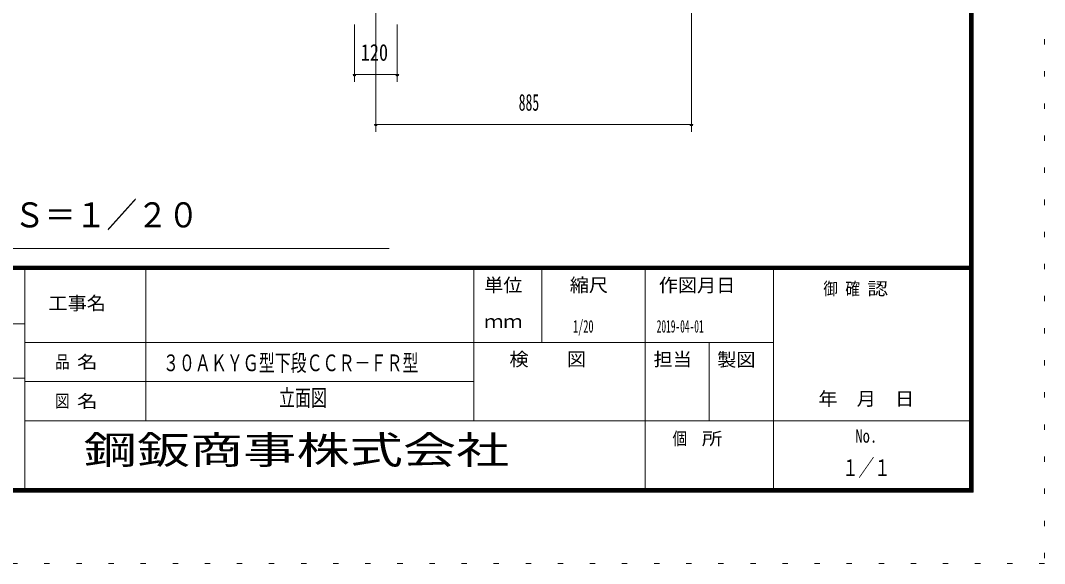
# Model space of a CAD drawing. Units: millimetres, scale not verified. Extents: x -11302 to 11317, y -7291 to 7278.
# Drawn here: x -2294 to 578, y -1122 to 400 of the extents above; entities that cross this region are included whole.
import ezdxf
from ezdxf.enums import TextEntityAlignment as Align

# ---------------------------------------------------------------- set-up
doc = ezdxf.new("R2010")
doc.units = ezdxf.units.MM
doc.header["$LTSCALE"] = 30
doc.linetypes.add('USER6', pattern=[3, 0.5, -2.5])
for name, color, linetype, lineweight in [('0-1_0-00', 4, 'Continuous', 18), ('0-A_2ラック-F寸法', 3, 'Continuous', 18), ('0-F_F-E_J_ADD', 7, 'USER6', 18)]:
    doc.layers.add(name, color=color, linetype=linetype, lineweight=lineweight)
doc.layers.add('1-F_2-5DIM', color=7, linetype='Continuous')
doc.styles.add('ＭＳ ゴシック', font='')
doc.styles.get('ＭＳ ゴシック').set_extended_font_data('MS Gothic')

msp = doc.modelspace()

# ---------------------------------------------------------------- linework, layer by layer
at = {"layer": '0-1_0-00', "color": 5}
for p, q in [((-11092.31, -288.08), (367.68, -288.08)), ((367.68, -289.08), (-11092.31, -289.08)), ((-11092.31, -290.08), (367.68, -290.08)), ((367.68, -291.08), (-11092.31, -291.08)), ((-11092.31, -292.08), (367.68, -292.08)), ((367.68, -293.08), (-11092.31, -293.08)), ((-11092.31, -294.08), (367.68, -294.08)), ((367.68, -295.08), (-11092.31, -295.08)), ((-11092.31, -296.08), (367.68, -296.08)), ((367.68, -297.08), (-11092.31, -297.08)), ((-11092.31, -298.08), (367.68, -298.08)), ((-2282.31, -298.08), (-2282.31, -922.08)), ((-1942.31, -722.08), (-1942.31, -298.08)), ((-1022.31, -722.08), (-1022.31, -298.08)), ((-832.31, -298.08), (-832.31, -502.08)), ((-542.31, -922.08), (-542.31, -298.08)), ((-182.31, -298.08), (-182.31, -922.08)), ((-2282.31, -450.08), (-3802.31, -450.08)), ((-182.31, -502.08), (-2282.31, -502.08)), ((-362.31, -502.08), (-362.31, -722.08)), ((-3802.31, -602.08), (-2282.31, -602.08)), ((-2282.31, -612.08), (-1022.31, -612.08)), ((377.69, -722.08), (-2282.31, -722.08))]:
    msp.add_line(p, q, dxfattribs=at)
for points in [[(377.69, 7117.92), (-11102.31, 7117.92), (-11102.31, -922.08), (377.69, -922.08)], [(376.68, 7116.92), (376.68, -921.08), (-11101.31, -921.08), (-11101.31, 7116.92)], [(375.68, 7115.92), (375.68, -920.08), (-11100.31, -920.08), (-11100.31, 7115.92)], [(374.68, 7114.92), (374.68, -919.08), (-11099.31, -919.08), (-11099.31, 7114.92)], [(373.69, 7113.92), (373.69, -918.08), (-11098.31, -918.08), (-11098.31, 7113.92)], [(372.69, 7112.92), (372.69, -917.08), (-11097.31, -917.08), (-11097.31, 7112.92)], [(371.68, 7111.92), (371.68, -916.08), (-11096.31, -916.08), (-11096.31, 7111.92)], [(370.69, 7110.92), (370.69, -915.08), (-11095.31, -915.08), (-11095.31, 7110.92)], [(369.68, 7109.92), (369.68, -914.08), (-11094.31, -914.08), (-11094.31, 7109.92)], [(368.69, 7108.92), (368.69, -913.08), (-11093.31, -913.08), (-11093.31, 7108.92)], [(367.68, 7107.92), (367.68, -912.08), (-11092.31, -912.08), (-11092.31, 7107.92)]]:
    msp.add_lwpolyline(points, close=True, dxfattribs=at)
at = {"layer": '0-A_2ラック-F寸法'}
for p, q in [((-1297.53, 88.43), (-1297.53, 431.19)), ((-412.53, 88.43), (-412.53, 441.19)), ((-1357.53, 228.43), (-1357.53, 389.19)), ((-1237.53, 228.43), (-1237.53, 389.19)), ((-1353.53, 248.43), (-1361.53, 248.43)), ((-1357.53, 248.43), (-1237.53, 248.43)), ((-1233.53, 248.43), (-1241.53, 248.43)), ((-1293.53, 108.43), (-1301.53, 108.43)), ((-412.53, 108.43), (-1297.53, 108.43)), ((-408.53, 108.43), (-416.53, 108.43)), ((-1260.42, -238.81), (-3180.42, -238.81))]:
    msp.add_line(p, q, dxfattribs=at)
for centre in [(-1357.53, 248.43), (-1237.53, 248.43), (-1297.53, 108.43), (-412.53, 108.43)]:
    msp.add_arc(centre, 4, 180, 0, dxfattribs=at)
at = {"layer": '0-F_F-E_J_ADD', "color": 5}
msp.add_lwpolyline([(577.69, 7277.92), (577.69, -1122.08), (-11302.31, -1122.08), (-11302.31, 7277.92)], close=True, dxfattribs=at)

# ---------------------------------------------------------------- texts
at = {"layer": '0-1_0-00', "color": 7, "style": 'ＭＳ ゴシック'}
for s, height, width, p in [('単位', 37.51, 1.05, (-993.75, -371.56)), ('縮尺', 37.51, 1.05, (-753.75, -371.56)), ('作図月日', 37.51, 1.05, (-504.2, -371.96)), ('御 ', 35.43, 0.85, (-42.65, -380.01)), ('確 ', 35.43, 0.85, (19.1, -380.01)), ('認', 35.43, 1.2, (80.86, -380.01)), ('工事名', 37.51, 1.05, (-2215.75, -422.56)), ('ｍｍ', 37.51, 1.05, (-993.75, -473.56)), ('1/20', 35.17, 0.6, (-744.44, -485.16)), ('2019-04-01', 35.17, 0.55, (-509.91, -485.16)), ('品 ', 35.43, 0.85, (-2197.25, -585.24)), ('名', 35.43, 1.2, (-2135.5, -585.24)), ('３０ＡＫＹＧ型下段ＣＣＲ－ＦＲ型', 46.89, 0.7, (-1894.47, -597.08)), ('検\u3000\u3000図', 37.51, 1.05, (-922.75, -579.56)), ('担当', 37.51, 1.05, (-518.75, -579.56)), ('製図', 37.51, 1.05, (-340.36, -580.54)), ('立面図', 46.89, 0.7, (-1569.11, -695.17)), ('図 ', 35.43, 0.85, (-2197.25, -695.24)), ('名', 35.43, 1.2, (-2135.5, -695.24)), ('\u3000年\u3000月\u3000日', 37.51, 1.05, (-110.26, -690.33)), ('No.', 37.51, 0.8, (47.25, -794.56)), ('個  ', 35.43, 0.85, (-465.75, -800.24)), ('所', 35.43, 1.2, (-383.41, -800.24)), ('１／１', 46.89, 0.7, (10.89, -891.08))]:
    msp.add_text(s, height=height, dxfattribs=dict(at, width=width)).set_placement(p, align=Align.BOTTOM_LEFT)
at = {"layer": '0-A_2ラック-F寸法', "color": 7, "style": 'ＭＳ ゴシック'}
for s, height, width, p in [('120', 46.89, 0.8, (-1339.85, 273.23)), ('885', 46.89, 0.6, (-896.89, 133.23)), ('上段操作時\u3000側面図\u3000Ｓ＝１／２０', 70.33, 0.9, (-3175.62, -200.96))]:
    msp.add_text(s, height=height, dxfattribs=dict(at, width=width)).set_placement(p, align=Align.BOTTOM_LEFT)
at = {"layer": '1-F_2-5DIM', "style": 'ＭＳ ゴシック', "width": 1.4}
msp.add_text('鋼鈑商事株式会社', height=78.15, dxfattribs=at).set_placement((-2117.03, -866.16), align=Align.BOTTOM_LEFT)

doc.saveas('drawing.dxf')
